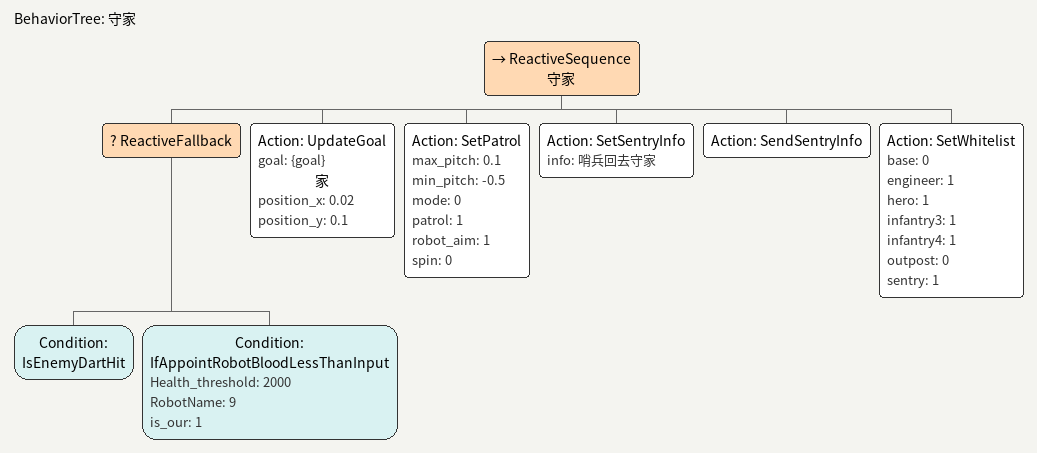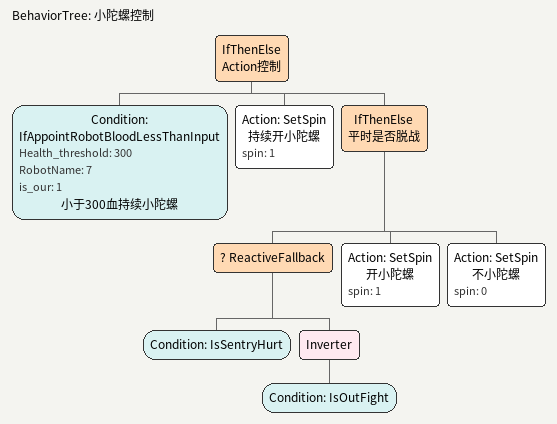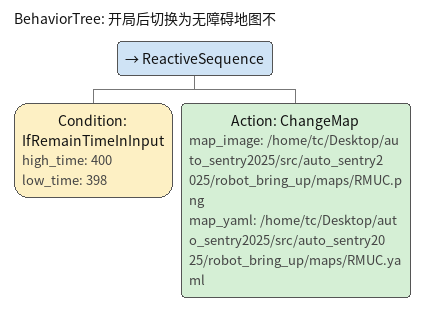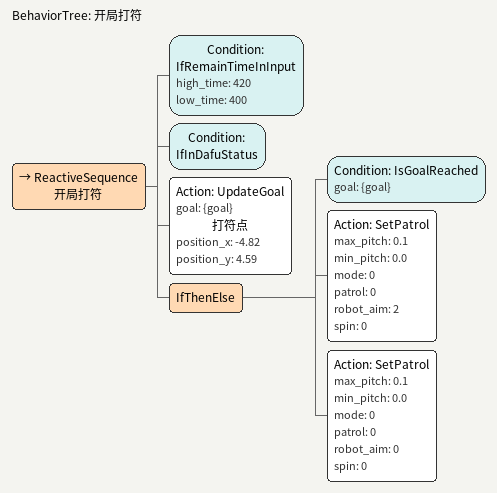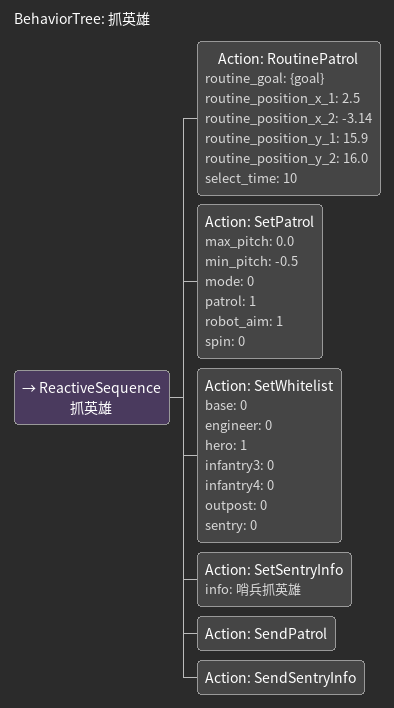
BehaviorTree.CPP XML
<BehaviorTree ID="守家">
    <ReactiveSequence name="守家">
        <ReactiveFallback>
            <Condition ID="IsEnemyDartHit"/>
            <Condition Health_threshold="2000" ID="IfAppointRobotBloodLessThanInput" RobotName="9" is_our="1"/>
        </ReactiveFallback>
        <Action ID="UpdateGoal" goal="{goal}" name="家" position_x="0.02" position_y="0.1"/>
        <Action ID="SetPatrol" max_pitch="0.1" min_pitch="-0.5" mode="0" patrol="1" robot_aim="1" spin="0"/>
        <Action ID="SetSentryInfo" info="哨兵回去守家"/>
        <Action ID="SendSentryInfo"/>
        <Action ID="SetWhitelist" base="0" engineer="1" hero="1" infantry3="1" infantry4="1" outpost="0" sentry="1"/>
    </ReactiveSequence>
</BehaviorTree>

<BehaviorTree ID="小陀螺控制">
    <IfThenElse name="Action控制">
        <Condition Health_threshold="300" ID="IfAppointRobotBloodLessThanInput" RobotName="7" is_our="1" name="小于300血持续小陀螺"/>
        <Action ID="SetSpin" name="持续开小陀螺" spin="1"/>
        <IfThenElse name="平时是否脱战">
            <ReactiveFallback>
                <Condition ID="IsSentryHurt"/>
                <Inverter>
                    <Condition ID="IsOutFight"/>
                </Inverter>
            </ReactiveFallback>
            <Action ID="SetSpin" name="开小陀螺" spin="1"/>
            <Action ID="SetSpin" name="不小陀螺" spin="0"/>
        </IfThenElse>
    </IfThenElse>
</BehaviorTree>

<BehaviorTree ID="开局后切换为无障碍地图不">
    <ReactiveSequence>
        <Condition ID="IfRemainTimeInInput" high_time="400" low_time="398"/>
        <Action ID="ChangeMap" map_image="/home/tc/Desktop/auto_sentry2025/src/auto_sentry2025/robot_bring_up/maps/RMUC.png" map_yaml="/home/tc/Desktop/auto_sentry2025/src/auto_sentry2025/robot_bring_up/maps/RMUC.yaml"/>
    </ReactiveSequence>
</BehaviorTree>

<BehaviorTree ID="开局打符">
    <ReactiveSequence name="开局打符">
        <Condition ID="IfRemainTimeInInput" high_time="420" low_time="400"/>
        <Condition ID="IfInDafuStatus"/>
        <Action ID="UpdateGoal" goal="{goal}" name="打符点" position_x="-4.82" position_y="4.59"/>
        <IfThenElse>
            <Condition ID="IsGoalReached" goal="{goal}"/>
            <Action ID="SetPatrol" max_pitch="0.1" min_pitch="0.0" mode="0" patrol="0" robot_aim="2" spin="0"/>
            <Action ID="SetPatrol" max_pitch="0.1" min_pitch="0.0" mode="0" patrol="0" robot_aim="0" spin="0"/>
        </IfThenElse>
    </ReactiveSequence>
</BehaviorTree>

<BehaviorTree ID="抓英雄">
    <ReactiveSequence name="抓英雄">
        <Action ID="RoutinePatrol" routine_goal="{goal}" routine_position_x_1="2.5" routine_position_x_2="-3.14" routine_position_y_1="15.9" routine_position_y_2="16.0" select_time="10"/>
        <Action ID="SetPatrol" max_pitch="0.0" min_pitch="-0.5" mode="0" patrol="1" robot_aim="1" spin="0"/>
        <Action ID="SetWhitelist" base="0" engineer="0" hero="1" infantry3="0" infantry4="0" outpost="0" sentry="0"/>
        <Action ID="SetSentryInfo" info="哨兵抓英雄"/>
        <Action ID="SendPatrol"/>
        <Action ID="SendSentryInfo"/>
    </ReactiveSequence>
</BehaviorTree>
